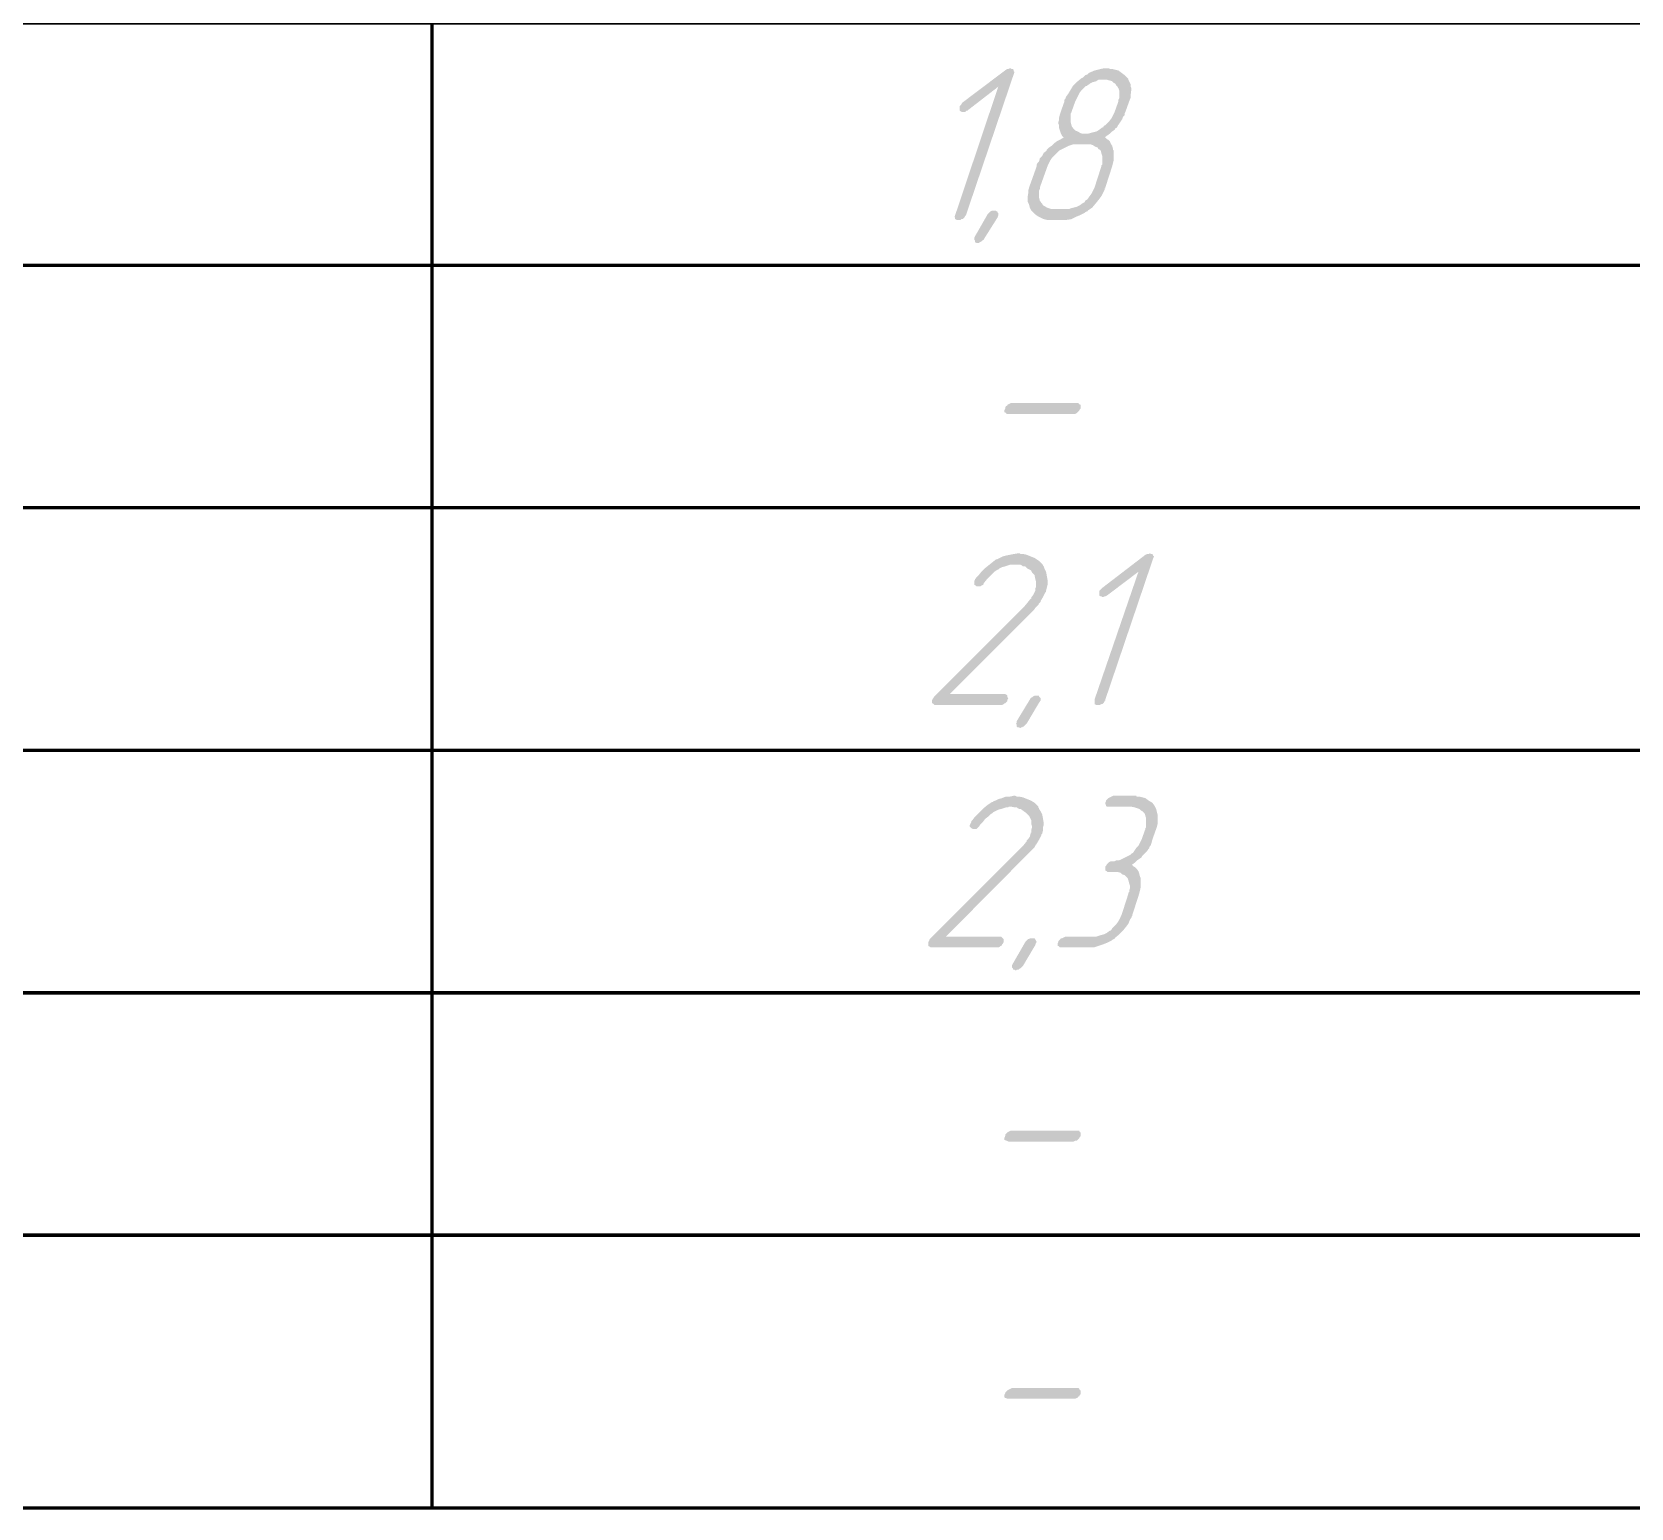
# Paper-space layout 'Layout1' of a CAD drawing. Extents: x -1 to 840, y -1 to 593.
# Drawn here: x 172.1 to 224.9, y 128 to 176.7 of the extents above; entities that cross this region are included whole.
import ezdxf

# ---------------------------------------------------------------- set-up
doc = ezdxf.new("R2010")
doc.units = 0
doc.header["$MEASUREMENT"] = 0
doc.layers.add('PDF _Геометрия', color=7, linetype='CONTINUOUS')
doc.layers.add('PDF _Сплошная заливка', color=7, linetype='CONTINUOUS')

psp = doc.layouts.get("Layout1")

# ---------------------------------------------------------------- hatches: boundary and pattern name
at = {"layer": 'PDF _Сплошная заливка', "transparency": 33554559}
for points in [[(204.413, 175.47), (204.463, 175.47), (204.489, 175.445), (204.489, 175.42), (204.489, 175.394), (204.514, 175.369), (204.489, 175.293), (202.914, 170.645), (202.914, 170.645), (202.888, 170.619), (202.863, 170.568), (202.812, 170.517), (202.812, 170.517), (202.761, 170.517), (202.736, 170.492), (202.66, 170.492), (202.66, 170.492), (202.634, 170.492), (202.609, 170.492), (202.558, 170.517), (202.558, 170.517), (202.558, 170.568), (202.533, 170.594), (202.558, 170.619), (202.558, 170.645), (203.981, 174.886), (202.964, 174.099), (202.939, 174.099), (202.914, 174.074), (202.888, 174.048), (202.837, 174.048), (202.812, 174.048), (202.787, 174.048), (202.736, 174.074), (202.71, 174.099), (202.71, 174.124), (202.71, 174.15), (202.71, 174.175), (202.71, 174.226), (202.71, 174.251), (202.71, 174.251), (202.761, 174.302), (202.787, 174.353), (204.235, 175.445), (204.235, 175.445), (204.285, 175.47), (204.311, 175.47), (204.362, 175.496), (204.387, 175.496)], [(203.904, 170.797), (203.93, 170.771), (203.955, 170.771), (203.955, 170.746), (203.981, 170.721), (203.981, 170.67), (203.981, 170.645), (203.981, 170.645), (203.955, 170.568), (203.523, 169.882), (203.498, 169.832), (203.447, 169.806), (203.422, 169.781), (203.422, 169.781), (203.371, 169.755), (203.345, 169.73), (203.32, 169.73), (203.32, 169.73), (203.269, 169.73), (203.218, 169.755), (203.218, 169.781), (203.218, 169.806), (203.193, 169.832), (203.193, 169.857), (203.193, 169.908), (203.193, 169.908), (203.218, 169.959), (203.625, 170.67), (203.676, 170.721), (203.701, 170.746), (203.727, 170.771), (203.727, 170.771), (203.777, 170.797), (203.803, 170.797), (203.854, 170.797), (203.854, 170.797)], [(206.623, 164.447), (206.648, 164.421), (206.674, 164.396), (206.699, 164.396), (206.699, 164.371), (206.699, 164.32), (206.699, 164.269), (206.699, 164.269), (206.674, 164.244), (206.648, 164.193), (206.597, 164.142), (206.597, 164.142), (206.572, 164.117), (206.521, 164.091), (206.47, 164.091), (204.311, 164.091), (204.26, 164.091), (204.235, 164.117), (204.209, 164.142), (204.184, 164.142), (204.184, 164.167), (204.184, 164.218), (204.209, 164.269), (204.209, 164.295), (204.209, 164.295), (204.235, 164.345), (204.285, 164.371), (204.285, 164.396), (204.336, 164.421), (204.387, 164.447), (204.438, 164.447), (206.597, 164.447)], [(204.717, 159.468), (204.768, 159.468), (204.819, 159.468), (204.921, 159.443), (205.048, 159.392), (205.175, 159.341), (205.327, 159.24), (205.378, 159.189), (205.429, 159.138), (205.429, 159.113), (205.454, 159.113), (205.454, 159.087), (205.479, 159.062), (205.505, 158.986), (205.556, 158.884), (205.581, 158.757), (205.607, 158.605), (205.607, 158.529), (205.607, 158.452), (205.581, 158.351), (205.556, 158.249), (205.556, 158.249), (205.556, 158.224), (205.53, 158.198), (205.505, 158.148), (205.479, 158.097), (205.454, 158.046), (205.378, 157.919), (205.378, 157.894), (205.352, 157.868), (205.327, 157.843), (205.302, 157.792), (205.251, 157.741), (205.2, 157.69), (205.149, 157.614), (205.073, 157.538), (202.38, 154.846), (204.184, 154.846), (204.209, 154.846), (204.26, 154.82), (204.285, 154.795), (204.285, 154.769), (204.285, 154.744), (204.311, 154.719), (204.285, 154.668), (204.285, 154.668), (204.285, 154.617), (204.26, 154.592), (204.209, 154.541), (204.184, 154.541), (204.158, 154.516), (204.108, 154.49), (204.057, 154.49), (201.923, 154.49), (201.872, 154.49), (201.847, 154.516), (201.821, 154.541), (201.796, 154.541), (201.796, 154.566), (201.796, 154.617), (201.796, 154.668), (201.821, 154.668), (201.821, 154.693), (201.872, 154.769), (204.844, 157.741), (204.946, 157.868), (205.048, 157.995), (205.073, 157.995), (205.073, 158.021), (205.073, 158.046), (205.098, 158.071), (205.149, 158.148), (205.2, 158.249), (205.2, 158.275), (205.2, 158.275), (205.2, 158.326), (205.225, 158.376), (205.225, 158.478), (205.225, 158.554), (205.2, 158.656), (205.175, 158.783), (205.124, 158.834), (205.098, 158.859), (205.098, 158.884), (205.073, 158.884), (205.073, 158.91), (205.048, 158.935), (204.946, 158.986), (204.87, 159.062), (204.844, 159.062), (204.844, 159.062), (204.794, 159.062), (204.768, 159.087), (204.717, 159.113), (204.667, 159.113), (204.54, 159.113), (204.489, 159.113), (204.438, 159.113), (204.362, 159.113), (204.285, 159.087), (204.209, 159.062), (204.108, 159.037), (204.006, 158.986), (204.006, 158.986), (203.981, 158.96), (203.93, 158.935), (203.854, 158.884), (203.777, 158.808), (203.701, 158.732), (203.6, 158.63), (203.523, 158.529), (203.498, 158.503), (203.498, 158.478), (203.473, 158.452), (203.422, 158.427), (203.422, 158.427), (203.396, 158.402), (203.371, 158.402), (203.32, 158.402), (203.295, 158.402), (203.269, 158.402), (203.244, 158.427), (203.193, 158.452), (203.193, 158.452), (203.193, 158.478), (203.193, 158.529), (203.193, 158.579), (203.218, 158.63), (203.218, 158.656), (203.244, 158.656), (203.244, 158.681), (203.269, 158.706), (203.345, 158.783), (203.422, 158.884), (203.523, 158.986), (203.65, 159.087), (203.777, 159.189), (203.904, 159.291), (203.93, 159.291), (203.93, 159.291), (203.981, 159.316), (204.031, 159.341), (204.133, 159.392), (204.235, 159.418), (204.362, 159.443), (204.489, 159.468), (204.641, 159.494), (204.692, 159.494)], [(209.011, 159.468), (209.062, 159.468), (209.087, 159.443), (209.087, 159.418), (209.112, 159.392), (209.112, 159.367), (209.087, 159.316), (207.512, 154.668), (207.512, 154.642), (207.486, 154.617), (207.461, 154.566), (207.41, 154.516), (207.41, 154.516), (207.385, 154.516), (207.334, 154.49), (207.283, 154.49), (207.258, 154.49), (207.258, 154.49), (207.207, 154.49), (207.156, 154.516), (207.156, 154.541), (207.156, 154.566), (207.156, 154.592), (207.156, 154.617), (207.156, 154.668), (208.604, 158.884), (207.563, 158.097), (207.563, 158.097), (207.512, 158.071), (207.486, 158.071), (207.436, 158.046), (207.41, 158.046), (207.385, 158.071), (207.359, 158.071), (207.309, 158.097), (207.309, 158.122), (207.309, 158.148), (207.309, 158.173), (207.309, 158.224), (207.309, 158.249), (207.334, 158.275), (207.359, 158.3), (207.41, 158.351), (208.833, 159.443), (208.858, 159.443), (208.884, 159.468), (208.934, 159.468), (208.985, 159.494), (208.985, 159.494)], [(205.276, 154.795), (205.327, 154.795), (205.327, 154.769), (205.352, 154.744), (205.378, 154.719), (205.378, 154.668), (205.378, 154.642), (205.378, 154.642), (205.327, 154.566), (204.921, 153.88), (204.87, 153.83), (204.844, 153.804), (204.819, 153.779), (204.794, 153.779), (204.768, 153.754), (204.743, 153.754), (204.717, 153.728), (204.692, 153.728), (204.667, 153.754), (204.616, 153.754), (204.59, 153.779), (204.59, 153.804), (204.59, 153.83), (204.565, 153.88), (204.59, 153.906), (204.59, 153.906), (204.59, 153.957), (205.022, 154.668), (205.048, 154.719), (205.098, 154.744), (205.124, 154.769), (205.124, 154.769), (205.175, 154.795), (205.2, 154.795), (205.225, 154.795), (205.251, 154.795)], [(204.59, 151.467), (204.616, 151.467), (204.667, 151.467), (204.794, 151.442), (204.921, 151.391), (205.048, 151.34), (205.175, 151.264), (205.251, 151.188), (205.302, 151.137), (205.302, 151.137), (205.302, 151.112), (205.327, 151.086), (205.327, 151.061), (205.378, 150.985), (205.429, 150.883), (205.454, 150.756), (205.479, 150.604), (205.479, 150.528), (205.454, 150.451), (205.454, 150.35), (205.429, 150.248), (205.429, 150.248), (205.403, 150.223), (205.403, 150.197), (205.378, 150.147), (205.352, 150.096), (205.327, 150.045), (205.251, 149.918), (205.251, 149.893), (205.225, 149.893), (205.2, 149.842), (205.175, 149.791), (205.124, 149.74), (205.073, 149.689), (204.997, 149.613), (204.921, 149.537), (202.253, 146.845), (204.057, 146.845), (204.082, 146.845), (204.108, 146.819), (204.133, 146.794), (204.158, 146.768), (204.158, 146.743), (204.158, 146.718), (204.158, 146.667), (204.158, 146.667), (204.133, 146.616), (204.108, 146.591), (204.082, 146.54), (204.057, 146.54), (204.031, 146.515), (203.981, 146.489), (203.93, 146.489), (201.77, 146.489), (201.745, 146.489), (201.72, 146.515), (201.669, 146.54), (201.669, 146.54), (201.669, 146.565), (201.669, 146.616), (201.669, 146.667), (201.669, 146.667), (201.694, 146.692), (201.72, 146.768), (204.692, 149.74), (204.819, 149.867), (204.921, 149.994), (204.921, 149.994), (204.921, 150.02), (204.946, 150.045), (204.971, 150.07), (205.022, 150.147), (205.048, 150.248), (205.048, 150.274), (205.073, 150.274), (205.073, 150.325), (205.073, 150.375), (205.098, 150.477), (205.073, 150.553), (205.073, 150.68), (205.022, 150.782), (204.997, 150.832), (204.971, 150.858), (204.946, 150.883), (204.946, 150.883), (204.921, 150.909), (204.895, 150.934), (204.819, 150.985), (204.717, 151.061), (204.717, 151.061), (204.692, 151.061), (204.667, 151.061), (204.616, 151.086), (204.59, 151.112), (204.514, 151.112), (204.387, 151.137), (204.336, 151.137), (204.311, 151.112), (204.235, 151.112), (204.158, 151.086), (204.082, 151.061), (203.981, 151.036), (203.879, 150.985), (203.879, 150.985), (203.828, 150.959), (203.803, 150.934), (203.727, 150.883), (203.65, 150.807), (203.549, 150.731), (203.473, 150.629), (203.371, 150.528), (203.371, 150.502), (203.345, 150.477), (203.32, 150.451), (203.295, 150.426), (203.295, 150.426), (203.269, 150.401), (203.218, 150.401), (203.193, 150.401), (203.168, 150.401), (203.142, 150.401), (203.091, 150.426), (203.066, 150.451), (203.066, 150.451), (203.041, 150.477), (203.041, 150.528), (203.066, 150.578), (203.091, 150.629), (203.091, 150.655), (203.091, 150.655), (203.117, 150.68), (203.142, 150.706), (203.193, 150.782), (203.295, 150.883), (203.396, 150.985), (203.498, 151.086), (203.625, 151.188), (203.777, 151.29), (203.777, 151.29), (203.803, 151.29), (203.828, 151.315), (203.904, 151.34), (204.006, 151.391), (204.108, 151.417), (204.235, 151.467), (204.362, 151.467), (204.489, 151.493), (204.54, 151.493)], [(208.553, 151.467), (208.63, 151.467), (208.731, 151.442), (208.833, 151.417), (208.934, 151.34), (209.062, 151.264), (209.138, 151.163), (209.138, 151.163), (209.163, 151.112), (209.189, 151.061), (209.214, 150.959), (209.239, 150.858), (209.239, 150.731), (209.239, 150.578), (209.214, 150.477), (209.189, 150.401), (209.062, 150.045), (209.036, 149.944), (209.011, 149.867), (208.96, 149.791), (208.96, 149.791), (208.96, 149.766), (208.934, 149.74), (208.884, 149.664), (208.808, 149.588), (208.808, 149.588), (208.782, 149.562), (208.731, 149.512), (208.706, 149.461), (208.63, 149.41), (208.553, 149.359), (208.477, 149.283), (208.376, 149.207), (208.401, 149.207), (208.426, 149.181), (208.452, 149.156), (208.503, 149.131), (208.553, 149.08), (208.604, 149.004), (208.63, 148.927), (208.655, 148.826), (208.655, 148.826), (208.681, 148.775), (208.681, 148.724), (208.681, 148.674), (208.681, 148.572), (208.681, 148.496), (208.655, 148.369), (208.63, 148.267), (208.401, 147.556), (208.401, 147.53), (208.401, 147.53), (208.376, 147.505), (208.376, 147.48), (208.325, 147.404), (208.274, 147.277), (208.198, 147.175), (208.096, 147.048), (207.969, 146.921), (207.817, 146.794), (207.817, 146.794), (207.817, 146.768), (207.791, 146.768), (207.741, 146.743), (207.715, 146.718), (207.664, 146.692), (207.563, 146.641), (207.436, 146.591), (207.283, 146.54), (207.131, 146.489), (206.953, 146.489), (206.038, 146.489), (206.013, 146.489), (205.988, 146.515), (205.962, 146.54), (205.937, 146.54), (205.937, 146.565), (205.937, 146.616), (205.962, 146.667), (205.962, 146.667), (205.962, 146.692), (205.988, 146.718), (206.038, 146.768), (206.038, 146.794), (206.089, 146.794), (206.14, 146.819), (206.191, 146.845), (207.131, 146.845), (207.207, 146.845), (207.283, 146.87), (207.359, 146.896), (207.461, 146.921), (207.563, 146.972), (207.664, 147.048), (207.69, 147.048), (207.715, 147.073), (207.741, 147.124), (207.817, 147.2), (207.868, 147.251), (207.944, 147.353), (207.995, 147.454), (208.045, 147.556), (208.274, 148.267), (208.274, 148.292), (208.299, 148.318), (208.299, 148.369), (208.325, 148.445), (208.325, 148.521), (208.299, 148.597), (208.274, 148.699), (208.249, 148.775), (208.249, 148.775), (208.223, 148.8), (208.198, 148.826), (208.147, 148.877), (208.071, 148.902), (208.02, 148.953), (207.918, 148.978), (207.817, 148.978), (207.613, 148.978), (207.588, 148.978), (207.563, 149.004), (207.512, 149.029), (207.512, 149.029), (207.512, 149.055), (207.512, 149.105), (207.512, 149.156), (207.512, 149.156), (207.537, 149.181), (207.563, 149.232), (207.588, 149.258), (207.613, 149.283), (207.639, 149.308), (207.69, 149.334), (207.741, 149.334), (207.817, 149.334), (207.868, 149.359), (207.944, 149.359), (208.02, 149.385), (208.122, 149.436), (208.223, 149.486), (208.325, 149.537), (208.35, 149.562), (208.376, 149.588), (208.426, 149.613), (208.477, 149.689), (208.528, 149.766), (208.604, 149.842), (208.655, 149.944), (208.706, 150.045), (208.833, 150.401), (208.833, 150.426), (208.858, 150.451), (208.858, 150.502), (208.858, 150.578), (208.858, 150.655), (208.858, 150.756), (208.833, 150.832), (208.808, 150.909), (208.782, 150.934), (208.782, 150.934), (208.731, 150.985), (208.681, 151.01), (208.63, 151.061), (208.553, 151.086), (208.477, 151.112), (208.35, 151.137), (207.639, 151.137), (207.613, 151.137), (207.563, 151.137), (207.537, 151.163), (207.537, 151.188), (207.512, 151.214), (207.512, 151.264), (207.537, 151.315), (207.537, 151.315), (207.537, 151.34), (207.563, 151.366), (207.613, 151.417), (207.613, 151.417), (207.664, 151.442), (207.715, 151.467), (207.766, 151.493), (208.528, 151.493)], [(205.149, 146.794), (205.175, 146.794), (205.2, 146.768), (205.2, 146.743), (205.225, 146.718), (205.251, 146.667), (205.225, 146.641), (205.225, 146.641), (205.2, 146.565), (204.794, 145.879), (204.743, 145.829), (204.717, 145.803), (204.667, 145.778), (204.667, 145.778), (204.641, 145.753), (204.59, 145.753), (204.565, 145.727), (204.565, 145.727), (204.514, 145.753), (204.489, 145.753), (204.463, 145.778), (204.463, 145.803), (204.438, 145.829), (204.438, 145.879), (204.438, 145.905), (204.438, 145.905), (204.463, 145.956), (204.87, 146.667), (204.921, 146.718), (204.946, 146.743), (204.971, 146.768), (204.997, 146.768), (205.022, 146.794), (205.073, 146.794), (205.098, 146.794), (205.098, 146.794)], [(206.623, 140.444), (206.648, 140.444), (206.674, 140.393), (206.699, 140.393), (206.699, 140.368), (206.699, 140.317), (206.699, 140.266), (206.699, 140.266), (206.674, 140.241), (206.648, 140.19), (206.597, 140.139), (206.597, 140.139), (206.572, 140.114), (206.521, 140.114), (206.47, 140.088), (204.311, 140.088), (204.26, 140.114), (204.235, 140.114), (204.209, 140.139), (204.184, 140.139), (204.184, 140.19), (204.184, 140.215), (204.209, 140.266), (204.209, 140.291), (204.209, 140.317), (204.235, 140.342), (204.285, 140.393), (204.285, 140.393), (204.336, 140.418), (204.387, 140.444), (204.438, 140.444), (206.597, 140.444)], [(206.623, 131.96), (206.648, 131.935), (206.674, 131.884), (206.699, 131.884), (206.699, 131.859), (206.699, 131.833), (206.699, 131.783), (206.699, 131.757), (206.674, 131.732), (206.648, 131.681), (206.597, 131.656), (206.597, 131.63), (206.572, 131.63), (206.521, 131.605), (206.47, 131.605), (204.311, 131.605), (204.26, 131.605), (204.235, 131.63), (204.209, 131.63), (204.184, 131.656), (204.184, 131.681), (204.184, 131.732), (204.209, 131.783), (204.209, 131.783), (204.209, 131.808), (204.235, 131.833), (204.285, 131.884), (204.285, 131.884), (204.336, 131.909), (204.387, 131.935), (204.438, 131.96), (206.597, 131.96)]]:
    psp.add_hatch(color=256, dxfattribs=at).paths.add_polyline_path(points)
h = psp.add_hatch(color=256, dxfattribs=at)
h.paths.add_polyline_path([(207.461, 175.115), (207.41, 175.115), (207.359, 175.115), (207.283, 175.115), (207.207, 175.064), (207.105, 175.039), (207.004, 174.988), (206.902, 174.912), (206.877, 174.912), (206.851, 174.886), (206.8, 174.835), (206.75, 174.785), (206.674, 174.708), (206.623, 174.607), (206.572, 174.505), (206.521, 174.404), (206.394, 174.048), (206.394, 174.023), (206.369, 173.997), (206.369, 173.946), (206.369, 173.87), (206.369, 173.794), (206.369, 173.718), (206.394, 173.616), (206.419, 173.54), (206.445, 173.54), (206.445, 173.515), (206.496, 173.464), (206.521, 173.438), (206.597, 173.413), (206.674, 173.362), (206.75, 173.337), (206.851, 173.337), (206.902, 173.337), (206.953, 173.337), (207.029, 173.362), (207.131, 173.388), (207.232, 173.413), (207.309, 173.464), (207.41, 173.54), (207.436, 173.54), (207.461, 173.591), (207.512, 173.616), (207.588, 173.692), (207.639, 173.743), (207.715, 173.845), (207.766, 173.946), (207.817, 174.048), (207.944, 174.404), (207.944, 174.429), (207.944, 174.455), (207.969, 174.505), (207.969, 174.581), (207.969, 174.658), (207.969, 174.759), (207.944, 174.835), (207.893, 174.912), (207.893, 174.912), (207.868, 174.937), (207.842, 174.988), (207.791, 175.013), (207.741, 175.064), (207.664, 175.089), (207.563, 175.115)], flags=0)
h.paths.add_polyline_path([(206.902, 172.981), (206.496, 172.981), (206.445, 172.981), (206.369, 172.956), (206.292, 172.93), (206.191, 172.88), (206.089, 172.829), (205.988, 172.778), (205.962, 172.753), (205.937, 172.727), (205.886, 172.676), (205.835, 172.626), (205.759, 172.549), (205.708, 172.473), (205.657, 172.372), (205.607, 172.27), (205.352, 171.559), (205.352, 171.534), (205.352, 171.508), (205.327, 171.457), (205.327, 171.381), (205.327, 171.305), (205.327, 171.229), (205.352, 171.127), (205.403, 171.051), (205.403, 171.051), (205.429, 171.025), (205.454, 170.975), (205.505, 170.949), (205.581, 170.898), (205.657, 170.873), (205.734, 170.848), (205.835, 170.848), (206.242, 170.848), (206.318, 170.848), (206.369, 170.873), (206.47, 170.898), (206.572, 170.924), (206.674, 170.975), (206.775, 171.051), (206.775, 171.051), (206.826, 171.076), (206.851, 171.127), (206.928, 171.178), (206.978, 171.254), (207.055, 171.356), (207.105, 171.457), (207.156, 171.559), (207.385, 172.27), (207.385, 172.295), (207.41, 172.321), (207.41, 172.372), (207.41, 172.448), (207.41, 172.524), (207.41, 172.6), (207.385, 172.676), (207.359, 172.778), (207.359, 172.778), (207.334, 172.804), (207.283, 172.829), (207.258, 172.88), (207.182, 172.905), (207.105, 172.956), (207.029, 172.981)], flags=0)
h.paths.add_polyline_path([(207.664, 175.47), (207.741, 175.47), (207.842, 175.445), (207.944, 175.42), (208.045, 175.344), (208.147, 175.267), (208.249, 175.166), (208.249, 175.166), (208.274, 175.14), (208.274, 175.115), (208.299, 175.064), (208.325, 175.013), (208.35, 174.962), (208.35, 174.886), (208.376, 174.835), (208.35, 174.632), (208.35, 174.531), (208.299, 174.404), (208.172, 174.048), (208.172, 174.048), (208.147, 173.997), (208.147, 173.946), (208.096, 173.896), (208.071, 173.819), (208.02, 173.743), (207.918, 173.591), (207.918, 173.591), (207.893, 173.54), (207.842, 173.515), (207.817, 173.464), (207.741, 173.413), (207.664, 173.337), (207.588, 173.286), (207.486, 173.21), (207.512, 173.21), (207.537, 173.185), (207.563, 173.159), (207.613, 173.134), (207.664, 173.083), (207.69, 173.007), (207.741, 172.93), (207.766, 172.829), (207.766, 172.804), (207.791, 172.778), (207.791, 172.727), (207.791, 172.676), (207.791, 172.575), (207.791, 172.473), (207.766, 172.372), (207.741, 172.27), (207.512, 171.559), (207.512, 171.534), (207.486, 171.534), (207.486, 171.508), (207.486, 171.483), (207.436, 171.381), (207.385, 171.279), (207.309, 171.178), (207.207, 171.051), (207.08, 170.898), (206.928, 170.797), (206.928, 170.797), (206.928, 170.771), (206.902, 170.771), (206.851, 170.746), (206.826, 170.721), (206.775, 170.695), (206.674, 170.645), (206.547, 170.594), (206.394, 170.517), (206.242, 170.492), (206.064, 170.492), (205.683, 170.492), (205.657, 170.492), (205.581, 170.492), (205.479, 170.517), (205.378, 170.568), (205.276, 170.619), (205.175, 170.695), (205.073, 170.797), (205.073, 170.797), (205.048, 170.848), (205.022, 170.898), (204.997, 171), (204.946, 171.102), (204.946, 171.229), (204.971, 171.381), (204.971, 171.457), (204.997, 171.559), (205.251, 172.27), (205.251, 172.295), (205.251, 172.321), (205.276, 172.372), (205.327, 172.422), (205.352, 172.524), (205.429, 172.6), (205.479, 172.702), (205.581, 172.778), (205.581, 172.804), (205.607, 172.829), (205.657, 172.88), (205.734, 172.93), (205.81, 173.007), (205.911, 173.083), (206.013, 173.134), (206.14, 173.21), (206.14, 173.21), (206.115, 173.235), (206.089, 173.261), (206.064, 173.311), (206.038, 173.362), (206.013, 173.438), (205.988, 173.515), (205.988, 173.591), (205.988, 173.591), (205.988, 173.616), (205.962, 173.667), (205.962, 173.718), (205.988, 173.794), (205.988, 173.87), (206.013, 173.972), (206.038, 174.048), (206.165, 174.404), (206.165, 174.429), (206.165, 174.429), (206.165, 174.455), (206.191, 174.48), (206.216, 174.556), (206.292, 174.658), (206.369, 174.785), (206.445, 174.912), (206.572, 175.039), (206.724, 175.166), (206.724, 175.166), (206.775, 175.191), (206.8, 175.216), (206.851, 175.267), (206.928, 175.293), (206.978, 175.344), (207.156, 175.42), (207.359, 175.47), (207.486, 175.496), (207.639, 175.496)], flags=0)

# ---------------------------------------------------------------- linework, layer by layer
at = {"layer": 'PDF _Геометрия', "lineweight": 60}
for points in [[(185.304, 127.997), (185.304, 136.997), (185.304, 144.997), (185.304, 152.997), (185.304, 160.997), (185.304, 168.997), (185.304, 176.997), (185.304, 184.997), (185.304, 192.997), (185.304, 200.997), (185.304, 208.997), (185.304, 216.997), (185.304, 231.997)], [(284.916, 216.997), (109.29, 216.997), (109.29, 208.997), (284.916, 208.997), (109.29, 208.997), (109.29, 200.997), (284.916, 200.997), (109.29, 200.997), (109.29, 192.997), (284.916, 192.997), (109.29, 192.997), (109.29, 184.997), (284.916, 184.997), (109.29, 184.997), (109.29, 176.997), (284.916, 176.997), (109.29, 176.997), (109.29, 168.997), (284.916, 168.997)], [(284.916, 160.997), (109.29, 160.997), (109.29, 168.997), (284.916, 168.997)], [(284.916, 160.997), (109.29, 160.997), (109.29, 152.997), (284.916, 152.997)], [(284.916, 127.997), (109.29, 127.997), (109.29, 136.997), (109.29, 144.997), (284.916, 144.997), (109.29, 144.997), (109.29, 152.997), (284.916, 152.997)], [(284.916, 136.997), (109.29, 136.997), (284.916, 136.997)]]:
    psp.add_lwpolyline(points, dxfattribs=at)

doc.saveas('drawing.dxf')
